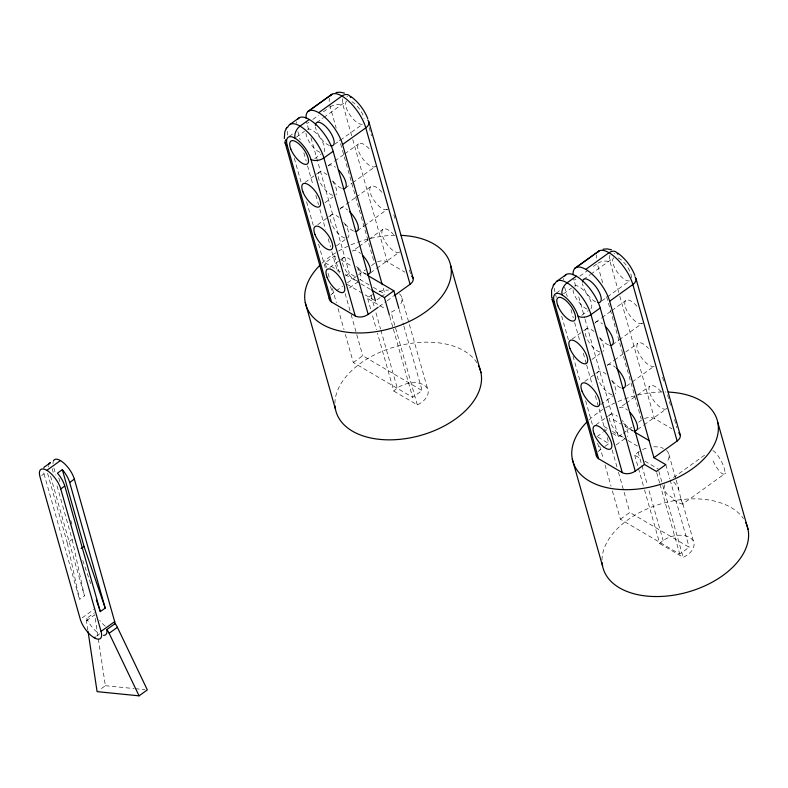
<?xml version="1.0" encoding="UTF-8"?>
<svg xmlns="http://www.w3.org/2000/svg" width="788" height="788" viewBox="0 0 788 788"><rect width="100%" height="100%" fill="white"/><g stroke="black" fill="none" stroke-linecap="round" stroke-linejoin="round"><path stroke-width="0.59" stroke-dasharray="3.94 2.96" d="M681.433 500.685L682.881 503.896L725.866 473.007M664.816 484.689L663.91 488.659A9.663 7.368 7.7 0 0 664.52 490.747L667.091 494.007L672.538 497.868M289.206 136.383L293.835 133.064M308.64 129.508L306.975 123.617L308.906 122.229M312.777 119.451L318.579 115.284M323.415 111.807L329.217 107.641M296.396 137.142L304.513 131.32M316.815 122.475L323.159 117.914M323.75 117.491L346.543 101.13M314.698 158.615L321.386 153.808M334.713 144.234L362.431 124.327M305.153 182.294L319.475 172.011M328.438 165.569L334.289 161.363M334.861 160.959L344.021 154.369M344.77 153.837L358.639 143.869M324.892 202.733L332.999 196.911M345.311 188.066L352.128 183.171M352.748 182.718L375.502 166.376A14.076 5.634 54.3 0 1 363.209 159.373A14.076 5.634 54.3 0 1 358.373 144.165A14.076 5.634 54.3 0 1 370.33 150.124M317.731 224.698L328.232 217.153M328.704 216.818L331.571 214.76M340.534 208.308L355.871 197.296M356.127 197.118L370.734 186.618M336.506 245.826L345.095 239.65M357.407 230.815L363.859 226.176M364.223 225.92L387.597 209.125M326.419 267.467L325.089 262.778L334.536 255.992L336.653 257.233M329.827 267.447L339.845 260.247M340.8 259.567L343.666 257.509M358.481 246.861L352.63 251.057A14.076 5.634 54.3 0 1 360.608 253.47M359.052 246.447L368.223 239.867M368.961 239.335L382.83 229.367M41.587 475.558L44.01 473.815A16.42 6.58 54.3 0 1 43.478 471.057M345.538 275.948L349.311 273.239L355.595 276.923M330.871 295.037A9.387 5.762 -15.8 0 1 332.566 293.52L342.544 286.359M347.528 282.774L357.506 275.603M358.501 274.884L365.484 269.87M371.473 265.576L374.458 263.419L339.51 139.89M349.557 287.886L357.673 282.055M370.478 272.865L376.319 268.669M376.94 268.216L399.693 251.874M380.2 297.529L375.472 300.918L363.957 294.16M381.146 296.849L384.918 294.131L382.919 287.059M379.146 306.532L386.13 301.518M387.125 300.799L393.114 296.495M72.171 539.435L84.444 595.915L79.558 599.422L67.285 542.942L72.171 539.435L56.47 483.94M353.31 362.519L362.756 355.733L422.102 390.562L412.666 397.339L353.31 362.519L345.341 334.358M82.238 617.822L93.91 609.439M87.892 630.38L86.453 620.767A9.387 3.763 54.3 0 1 86.7 618.344L94.452 612.769M86.453 620.767L94.718 614.827L105.365 685.708L98.933 690.327M556.279 293.077L560.908 289.757M575.713 286.221L574.048 280.321L575.979 278.932M579.85 276.155L587.582 270.589M593.384 266.423L597.255 263.645L603.253 284.823M563.469 293.845L571.586 288.024M583.415 279.513L590.232 274.618M590.823 274.194L613.616 257.824M96.55 636.103L99.554 633.936A16.42 6.58 54.3 0 1 86.7 618.344M581.771 315.308L588.459 310.511M601.786 300.937L629.484 281.04M572.226 338.998L583.209 331.108M583.681 330.763L586.548 328.714M595.511 322.262L601.362 318.066M601.933 317.653L611.094 311.073M611.843 310.541L625.711 300.573M591.965 359.436L600.072 353.605M612.384 344.77L618.836 340.13M619.201 339.864L642.575 323.08M584.804 381.402L595.304 373.857M595.777 373.512L598.644 371.463M607.607 365.011L614.029 360.402M614.433 360.116L637.807 343.322M600.712 404.589L613.123 395.674M626.43 386.11L631.296 382.613M632.271 381.914L653.695 366.528M595.945 424.831L606.918 416.951M607.4 416.606L610.739 414.212M625.554 403.564L619.703 407.76A14.076 5.634 54.3 0 1 627.681 410.174M626.125 403.151L649.903 386.071M597.009 436.621L602.672 432.543M603.618 431.863L606.455 429.834L608.435 430.997M597.944 451.741A9.387 5.762 -15.8 0 1 599.638 450.224L604.258 446.904M605.184 446.235L608.878 443.585L606.937 436.719M612.394 433.311L618.324 436.798L622.195 434.021M623.16 433.321L632.833 426.377M638.635 422.21L641.53 420.122M616.157 444.924L624.746 438.758M637.551 429.559L643.392 425.362M644.013 424.919L666.766 408.568M673.405 477.587L706.284 453.977M620.383 519.223L629.829 512.436L689.175 547.256L679.739 554.043L620.383 519.223L612.375 490.904M105.365 685.708L134.137 688.584M135.339 688.702L144.933 689.658M377.452 261.823A9.387 5.762 -15.8 0 1 387.381 261.892L404.924 272.185M644.525 418.517A9.387 5.762 -15.8 0 1 654.454 418.586L671.997 428.879M340.889 259.725L352.551 266.561M357.851 269.673L366.321 274.648M613.478 419.659L620.806 423.954M624.992 426.416L633.375 431.331M359.781 279.385L369.208 284.911M373.404 287.374L384.918 294.131M325.089 262.778L340.987 272.106M345.223 274.588L360.057 283.296M361.121 283.916L370.656 289.511M604.032 426.436L608.218 428.899M612.404 431.351L627.071 439.96M628.115 440.571L639.639 447.338M347.203 284.32L362.904 293.54M372.389 294.574A19.237 11.82 -15.8 0 0 367.661 298.494L386.002 309.251M639.462 451.278A19.237 11.82 -15.8 0 0 634.734 455.188L640.841 458.783M644.919 461.167L658.167 468.949M598.003 437.192L608.878 443.585M659.743 543.582L683.186 557.333A19.237 11.82 -15.8 0 0 689.618 537.416A19.237 11.82 -15.8 0 0 659.743 543.582L644.111 488.333M393.862 391.114L417.305 404.865A19.237 11.82 -15.8 0 0 423.747 384.948A19.237 11.82 -15.8 0 0 393.862 391.114L377.482 333.226M678.192 487.595L680.842 498.587M82.75 560.386L91.536 585.996M682.871 503.818L693.903 542.804M662.55 377.225L663.88 381.924M667.544 394.867L670.864 406.638M674.528 419.58L676.862 427.815M668.933 454.607L675.858 479.025M676.183 480.188L678.823 489.486M609.961 255.292A18.764 7.516 54.3 0 0 610.178 262.108L619.496 295.057M619.831 296.229L654.454 418.586M665.801 464.654L669.81 478.818M670.145 479.99L689.175 547.256M658.837 471.303L662.501 484.265M662.836 485.447L683.186 557.333M656.69 472.623L659.694 483.241M660.029 484.423L679.739 554.043M606.583 296.593L641.205 418.95M638.122 452.174L641.255 463.216M641.875 465.432L647.5 485.319M649.066 490.845L663.132 540.558M634.734 455.188L637.856 466.24M638.477 468.446L643.481 486.127M578.727 296.849L584.735 318.106M585.07 319.288L618.324 436.798M612.128 449.889L617.142 467.589M618.472 472.317L629.829 512.436M564.602 287.108L567.271 296.554M570.945 309.536L573.29 317.81M574.629 322.528L579.968 341.421M583.317 353.231L586.321 363.859M586.656 365.041L592.33 385.115M595.344 395.743L604.997 429.864M599.678 446.057L603.352 459.04M605.026 464.94L611.035 486.176M555.688 294.919L556.358 297.273M561.686 316.096L568.345 339.628M573.004 356.097L580.323 381.983M585.651 400.806L592.31 424.338M597.639 443.161L599.638 450.224M369.168 127.577L371.503 135.812M393.813 214.641L395.143 219.34M409.455 269.929L410.784 274.638M401.86 297.903L428.071 390.533M342.888 98.598A18.764 7.516 54.3 0 0 343.105 105.415L352.423 138.353M352.758 139.525L387.381 261.892M399.191 309.586L403.515 324.843M403.84 326.015L422.102 390.562M417.305 404.865L391.094 312.245A19.237 11.82 -15.8 0 0 396.62 308.798M389.745 316.372L393.074 328.103M393.399 329.286L412.666 397.339M329.709 105.07A28.151 11.278 54.3 0 0 330.182 106.941L336.18 128.119M371.049 295.47L374.33 307.044M375.965 312.836L380.555 329.049M380.88 330.202L397.26 388.09M367.661 298.494L370.931 310.068M372.566 315.86L376.506 329.748M310.974 137.752L349.311 273.239M334.536 255.992L339.51 273.594M345.154 293.54L350.798 313.486M351.133 314.668L356.452 333.442M356.777 334.614L362.756 355.733M297.864 131.586L300.198 139.831M303.863 152.783L306.197 161.038M307.527 165.746L312.866 184.599M315.86 195.197L318.529 204.624M319.869 209.332L325.533 229.367M328.202 238.794L330.536 247.038M331.866 251.746L337.53 271.781M328.074 273.337L329.404 278.026M332.388 288.595L336.377 302.671M338.032 308.541L344.011 329.66M294.279 158.221L301.272 182.924M306.591 201.758L313.25 225.279M318.579 244.103L325.237 267.634M330.566 286.458L332.566 293.52M58.775 477.883L60.449 483.793M70.802 520.395L72.141 525.113M53.919 468.121L55.918 475.184M52.126 468.594L53.466 473.312M50.56 476.179L84.444 595.915M47.575 473.283L67.285 542.942M44.01 473.815L79.558 599.422M629.445 280.883A14.076 5.634 54.3 0 1 617.457 272.353A14.076 5.634 54.3 0 1 613.231 258.287M618.235 257.962A14.076 5.634 54.3 0 1 631.434 277.869M642.102 323.415A14.076 5.634 54.3 0 1 629.415 314.904A14.076 5.634 54.3 0 1 625.859 300.445A14.076 5.634 54.3 0 1 638.3 307.96M654.198 366.164A14.076 5.634 54.3 0 1 642.082 358.432A14.076 5.634 54.3 0 1 637.423 343.785A14.076 5.634 54.3 0 1 648.573 348.483M666.293 408.913A14.076 5.634 54.3 0 1 653.892 400.796A14.076 5.634 54.3 0 1 649.765 386.209A14.076 5.634 54.3 0 1 661.595 392.316M574.048 280.321A28.151 11.278 54.3 0 1 573.575 278.44M563.627 279.967A28.151 11.278 54.3 0 1 563.814 278.459M595.659 301.883A14.076 5.634 54.3 0 1 582.549 283.69M587.001 309.014A14.076 5.634 54.3 0 1 573.014 289.59M574.452 285.965A14.076 5.634 54.3 0 1 586.991 294.279A14.076 5.634 54.3 0 1 590.842 308.798M608.543 344.977A14.076 5.634 54.3 0 1 598.939 336.2M594.841 323.297A14.076 5.634 54.3 0 1 602.593 323.957M599.855 352.009A14.076 5.634 54.3 0 1 585.602 335.077A14.076 5.634 54.3 0 1 594.044 331.462M599.51 337.619A14.076 5.634 54.3 0 1 602.938 351.546M620.639 387.726A14.076 5.634 54.3 0 1 611.892 380.131M607.223 365.474A14.076 5.634 54.3 0 1 615.586 367.425M611.961 394.758A14.076 5.634 54.3 0 1 597.698 377.826A14.076 5.634 54.3 0 1 606.139 374.211M611.606 380.368A14.076 5.634 54.3 0 1 615.418 393.842M633.503 430.721A14.076 5.634 54.3 0 1 622.343 420.487M623.288 437.251A14.076 5.634 54.3 0 1 609.794 420.575A14.076 5.634 54.3 0 1 617.339 416.241M623.702 423.117A14.076 5.634 54.3 0 1 627.514 436.591M597.905 263.212A9.387 5.762 -15.8 0 1 610.178 262.108M613.95 253.263A18.764 7.516 54.3 0 1 614.689 253.411M554.89 291.865A28.151 11.278 54.3 0 1 554.378 288.27M596.28 258.168A28.151 11.278 54.3 0 1 596.467 254.997M589.079 419.915A75.067 46.118 -15.8 0 1 602.79 409.474M605.627 407.77A75.067 46.118 -15.8 0 1 614.788 403.003M618.097 401.525A75.067 46.118 -15.8 0 1 665.84 391.991M601.983 560.081A75.067 46.118 -15.8 0 1 661.703 503.63A75.067 46.118 -15.8 0 1 743.478 518.671M666.579 450.5A19.237 11.82 -15.8 0 1 666.875 462.162M642.535 449.613A19.237 11.82 -15.8 0 1 647.943 447.702M653.735 446.826A19.237 11.82 -15.8 0 1 663.457 448.421M712.854 450.559A13.406 3.595 61.7 0 1 723.01 464.812A13.406 3.595 61.7 0 1 722.517 473.834A13.406 3.595 61.7 0 1 712.382 459.168M681.423 500.912A9.663 1.96 83.5 0 1 680.793 498.794M673.701 482.059A12.312 7.131 82.4 0 1 677.493 488.127M683.019 504.024A12.312 1.655 31.6 0 1 672.302 499.247M399.506 293.796A19.237 11.82 -15.8 0 1 399.802 305.458M378.989 291.54A19.237 11.82 -15.8 0 1 388.543 290.092M53.013 463.748A16.42 6.58 54.3 0 1 53.131 461.896M48.324 466.92A16.42 6.58 54.3 0 1 48.364 465.757M105.228 626.174A16.42 6.58 54.3 0 1 99.702 620.383M362.372 124.179A14.076 5.634 54.3 0 1 350.384 115.659A14.076 5.634 54.3 0 1 346.159 101.583M351.95 101.691A14.076 5.634 54.3 0 1 364.105 118.535M387.125 209.46A14.076 5.634 54.3 0 1 374.438 200.95A14.076 5.634 54.3 0 1 370.882 186.5A14.076 5.634 54.3 0 1 383.323 194.006M399.221 252.209A14.076 5.634 54.3 0 1 387.105 244.487A14.076 5.634 54.3 0 1 382.446 229.83A14.076 5.634 54.3 0 1 393.606 234.538M306.975 123.617A28.151 11.278 54.3 0 1 306.502 121.736M296.554 123.273A28.151 11.278 54.3 0 1 296.741 121.756M329.374 145.524A14.076 5.634 54.3 0 1 315.476 126.986M319.928 152.311A14.076 5.634 54.3 0 1 305.941 132.886M307.379 129.262A14.076 5.634 54.3 0 1 319.495 136.984A14.076 5.634 54.3 0 1 324.154 151.641M341.47 188.273A14.076 5.634 54.3 0 1 331.866 179.497M328.054 166.022A14.076 5.634 54.3 0 1 335.521 167.253M332.782 195.316A14.076 5.634 54.3 0 1 318.529 178.374A14.076 5.634 54.3 0 1 326.971 174.759M332.438 180.915A14.076 5.634 54.3 0 1 335.865 194.853M353.566 231.022A14.076 5.634 54.3 0 1 343.962 222.246M339.864 209.342A14.076 5.634 54.3 0 1 347.616 210.002M344.888 238.055A14.076 5.634 54.3 0 1 330.625 221.123A14.076 5.634 54.3 0 1 339.067 217.508M343.686 222.482A14.076 5.634 54.3 0 1 347.488 237.937M366.43 274.027A14.076 5.634 54.3 0 1 356.915 266.177M357.713 280.952A14.076 5.634 54.3 0 1 343.056 264.935A14.076 5.634 54.3 0 1 350.266 259.538M356.629 266.413A14.076 5.634 54.3 0 1 360.441 279.888M330.182 106.941A9.387 5.762 -15.8 0 1 343.105 105.415M329.207 101.465A28.151 11.278 54.3 0 1 329.394 98.293M346.878 96.569A18.764 7.516 54.3 0 1 347.616 96.707M287.817 135.162A28.151 11.278 54.3 0 1 287.305 129.912M322.006 263.212A75.067 46.118 -15.8 0 1 335.718 252.771M338.554 251.067A75.067 46.118 -15.8 0 1 347.715 246.299M351.024 244.832A75.067 46.118 -15.8 0 1 396.344 235.277M334.91 403.377A75.067 46.118 -15.8 0 1 395.517 346.671A75.067 46.118 -15.8 0 1 477.045 362.943"/><path stroke-width="1.18" d="M287.068 127.301L284.803 131.645L284.32 138.471M554.141 284.005L551.561 290.004L551.659 297.253M286.083 128.611L286.98 127.429M553.156 285.315L554.053 284.133M332.073 94.215L307.911 111.561L331.571 94.521M309.29 119.48L300.041 126.119A9.387 6.383 -59.6 0 0 295.076 138.255A18.764 7.516 54.3 0 0 287.236 145.544L331.512 302.021L355.25 315.949A9.387 5.762 -15.8 0 0 368.173 314.412L378.151 307.251M318.726 112.694L341.943 96.018A9.387 6.383 -59.6 0 1 350.729 97.505M297.697 119.264A28.151 11.278 54.3 0 1 315.584 124.199A28.151 11.278 54.3 0 1 333.137 151.296L323.898 157.935A9.387 5.762 -15.8 0 1 310.974 159.471A18.764 7.516 54.3 0 0 295.076 138.255M382.259 284.704L342.583 144.509L365.79 127.843A9.387 5.762 -15.8 0 0 367.809 120.062M95.21 637.059L94.205 637.778A16.42 6.58 54.3 0 1 80.287 619.22L39.971 476.72A16.42 6.58 54.3 0 1 46.827 470.347L60.449 460.566M62.331 469.648L57.435 473.164A16.42 6.58 54.3 0 1 64.783 486.009L100.332 611.606L105.218 608.1L69.679 482.492A16.42 6.58 54.3 0 0 62.331 469.648L84.04 546.399L105.218 608.1M94.205 637.778A16.42 6.58 54.3 0 0 101.061 631.405L60.745 488.915L64.783 486.009M69.679 482.492L74.358 479.134A16.42 6.58 54.3 0 0 63.552 462.822A16.42 6.58 54.3 0 0 53.348 461.108M371.719 290.132L384.436 297.598L393.882 290.811L398.866 308.413M394.108 295.786L410.075 284.31A9.387 5.762 -15.8 0 0 411.622 276.155M81.115 548.507L84.04 546.399M599.146 250.919L574.984 268.265L598.644 251.224M576.353 276.174L567.114 282.813A9.387 6.383 -59.6 0 0 562.149 294.958A18.764 7.516 54.3 0 0 554.309 302.247L598.585 458.724L622.323 472.652A9.387 5.762 -15.8 0 0 635.246 471.116L644.486 464.477L656.355 471.441L665.801 464.654L653.932 457.69L609.656 301.213A28.151 11.278 54.3 0 0 588.331 271.052A28.151 11.278 54.3 0 0 573.073 274.845M585.799 269.388L609.016 252.721A9.387 6.383 -59.6 0 1 617.802 254.209M101.061 631.405L114.684 621.624L74.358 479.134M103.563 635.345A16.42 6.58 54.3 0 0 106.853 629.533L115.117 623.594A9.387 3.763 54.3 0 1 117.412 627.327L147.326 689.894L139.062 695.834L97.091 691.647L88.079 631.582M139.062 695.834L109.138 633.266L117.412 627.327M564.769 275.967A28.151 11.278 54.3 0 1 582.657 280.902A28.151 11.278 54.3 0 1 600.21 308L590.97 314.639A9.387 5.762 -15.8 0 1 578.047 316.175A18.764 7.516 54.3 0 0 562.149 294.958M609.656 301.213L632.862 284.537A9.387 5.762 -15.8 0 0 634.882 276.755M653.932 457.69L677.148 441.014A9.387 5.762 -15.8 0 0 678.695 432.848M289.679 124.622L299.42 117.668M556.752 281.326L566.483 274.372M335.983 92.521L340.081 92.196L344.435 93.092M603.056 249.225L607.154 248.89L611.508 249.786M367.385 275.268L393.882 290.811M634.419 431.942L649.085 440.551M617.831 253.096C625.465 258.73 631.424 266.6 634.872 275.426M350.759 96.392C358.392 102.026 364.351 109.896 367.799 118.732M96.333 599.973L100.332 611.606M717.799 422.476L748.039 529.349M636.024 278.765L680.3 435.242M677.148 441.014L632.862 284.537A28.151 11.278 54.3 0 0 615.32 257.44A28.151 11.278 54.3 0 0 597.422 252.515M600.21 308L644.486 464.477M635.246 471.116L590.97 314.639A28.151 11.278 54.3 0 0 572.452 286.694A28.151 11.278 54.3 0 0 554.949 283.749M578.047 316.175L622.323 472.652M552.201 299.519L596.477 455.996M572.324 459.177L602.564 566.04M450.726 265.783L480.966 372.655M368.951 122.061L413.227 278.538M410.075 284.31L365.79 127.843A28.151 11.278 54.3 0 0 348.247 100.746A28.151 11.278 54.3 0 0 330.349 95.811M384.436 297.598L389.42 315.2M333.137 151.296L375.472 300.918M368.173 314.412L323.898 157.935A28.151 11.278 54.3 0 0 305.38 129.99A28.151 11.278 54.3 0 0 287.876 127.055M310.974 159.471L355.25 315.949M285.128 142.815L329.404 299.292M305.251 302.474L335.491 409.346M582.46 281.976A14.076 5.634 54.3 0 1 596.004 286.901A14.076 5.634 54.3 0 1 597.944 302.622M605.351 326.419A14.076 5.634 54.3 0 1 612.995 339.264A14.076 5.634 54.3 0 1 610.04 345.371M616.511 368.252A14.076 5.634 54.3 0 1 624.943 381.49A14.076 5.634 54.3 0 1 622.136 388.12M629.543 411.917A14.076 5.634 54.3 0 1 637.039 424.239A14.076 5.634 54.3 0 1 634.911 430.908M554.309 302.247A9.387 5.762 -15.8 0 1 552.28 297.687M598.585 458.724A9.387 5.762 -15.8 0 1 596.565 454.164M668.214 392.069A75.067 46.118 -15.8 0 1 711.534 449.387A75.067 46.118 -15.8 0 1 606.74 487.634A75.067 46.118 -15.8 0 1 587.336 421.59M745.812 522.71A75.067 46.118 -15.8 0 1 687.185 592.261A75.067 46.118 -15.8 0 1 602.071 562.494M46.827 470.347A16.42 6.58 54.3 0 1 60.745 488.915M43.842 467.816A16.42 6.58 54.3 0 1 45.566 466.2L50.462 462.684A16.42 6.58 54.3 0 0 48.57 464.743M114.684 621.624A16.42 6.58 54.3 0 1 115.225 624.49M106.853 629.533A9.387 3.763 54.3 0 1 109.138 633.266M306 118.141A28.151 11.278 54.3 0 1 321.258 114.349A28.151 11.278 54.3 0 1 342.583 144.509M315.387 125.272A14.076 5.634 54.3 0 1 328.931 130.207A14.076 5.634 54.3 0 1 330.871 145.928M338.279 169.716A14.076 5.634 54.3 0 1 345.922 182.57A14.076 5.634 54.3 0 1 342.967 188.677M349.439 211.548A14.076 5.634 54.3 0 1 357.87 224.787A14.076 5.634 54.3 0 1 355.063 231.426M362.47 255.214A14.076 5.634 54.3 0 1 369.966 267.536A14.076 5.634 54.3 0 1 367.848 274.204M287.236 145.544A9.387 5.762 -15.8 0 1 285.739 139.742M331.512 302.021A9.387 5.762 -15.8 0 1 329.492 297.46M401.141 235.366A75.067 46.118 -15.8 0 1 444.462 292.683A75.067 46.118 -15.8 0 1 339.667 330.93A75.067 46.118 -15.8 0 1 320.263 264.896M478.74 366.006A75.067 46.118 -15.8 0 1 420.112 435.557A75.067 46.118 -15.8 0 1 334.999 405.8M557.865 305.734A14.076 5.634 54.3 0 0 574.137 320.795A14.076 5.634 54.3 0 0 566.533 301.095A14.076 5.634 54.3 0 0 557.865 305.734M569.96 348.483A14.076 5.634 54.3 0 0 586.233 363.544A14.076 5.634 54.3 0 0 578.628 343.844A14.076 5.634 54.3 0 0 569.96 348.483M582.056 391.232A14.076 5.634 54.3 0 0 598.328 406.293A14.076 5.634 54.3 0 0 590.724 386.593A14.076 5.634 54.3 0 0 582.056 391.232M594.152 433.981A14.076 5.634 54.3 0 0 610.424 449.042A14.076 5.634 54.3 0 0 602.82 429.342A14.076 5.634 54.3 0 0 594.152 433.981M290.792 149.031A14.076 5.634 54.3 0 0 307.064 164.101A14.076 5.634 54.3 0 0 299.46 144.391A14.076 5.634 54.3 0 0 290.792 149.031M302.887 191.779A14.076 5.634 54.3 0 0 319.16 206.85A14.076 5.634 54.3 0 0 311.555 187.14A14.076 5.634 54.3 0 0 302.887 191.779M314.983 234.528A14.076 5.634 54.3 0 0 331.255 249.589A14.076 5.634 54.3 0 0 323.651 229.889A14.076 5.634 54.3 0 0 314.983 234.528M327.079 277.277A14.076 5.634 54.3 0 0 343.351 292.338A14.076 5.634 54.3 0 0 335.747 272.638A14.076 5.634 54.3 0 0 327.079 277.277"/></g></svg>
